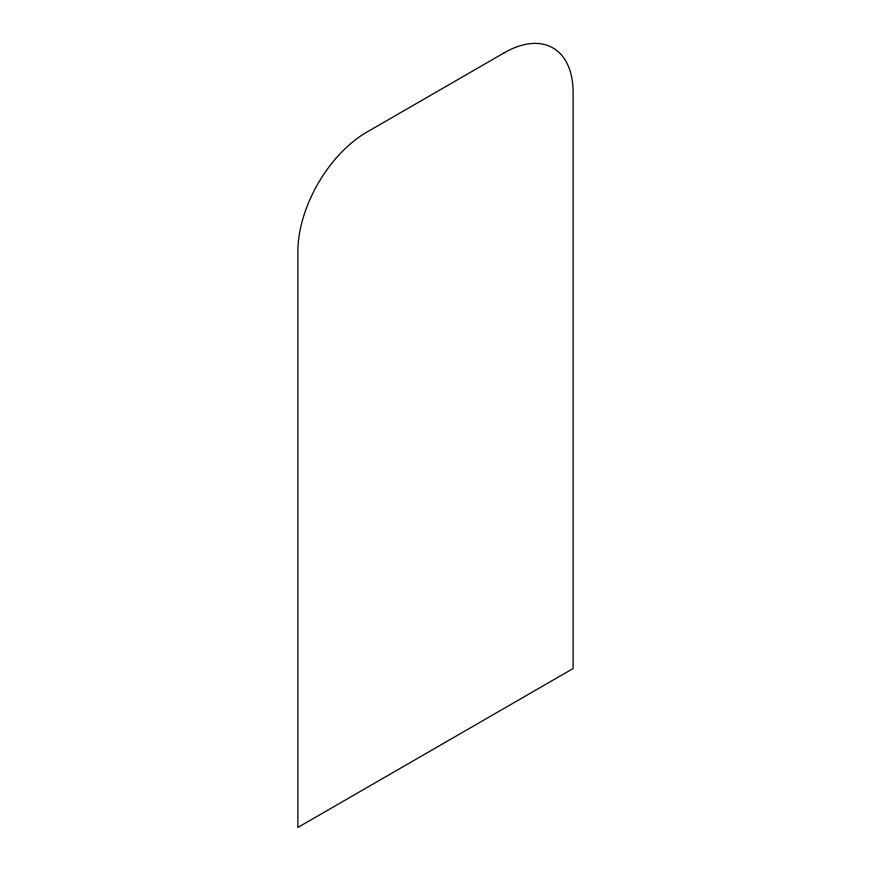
<?xml version="1.0" encoding="UTF-8"?>
<svg xmlns="http://www.w3.org/2000/svg" width="871" height="871" viewBox="0 0 871 871"><rect width="100%" height="100%" fill="white"/><g stroke="black" fill="none" stroke-linecap="round" stroke-linejoin="round"><path stroke-width="1.31" d="M504.309 52.772L366.691 132.218A97.312 56.18 -60 0 0 297.882 251.403L297.882 827.45L573.118 668.547L573.118 92.5A97.312 56.18 -60 0 0 504.309 52.772"/></g></svg>
